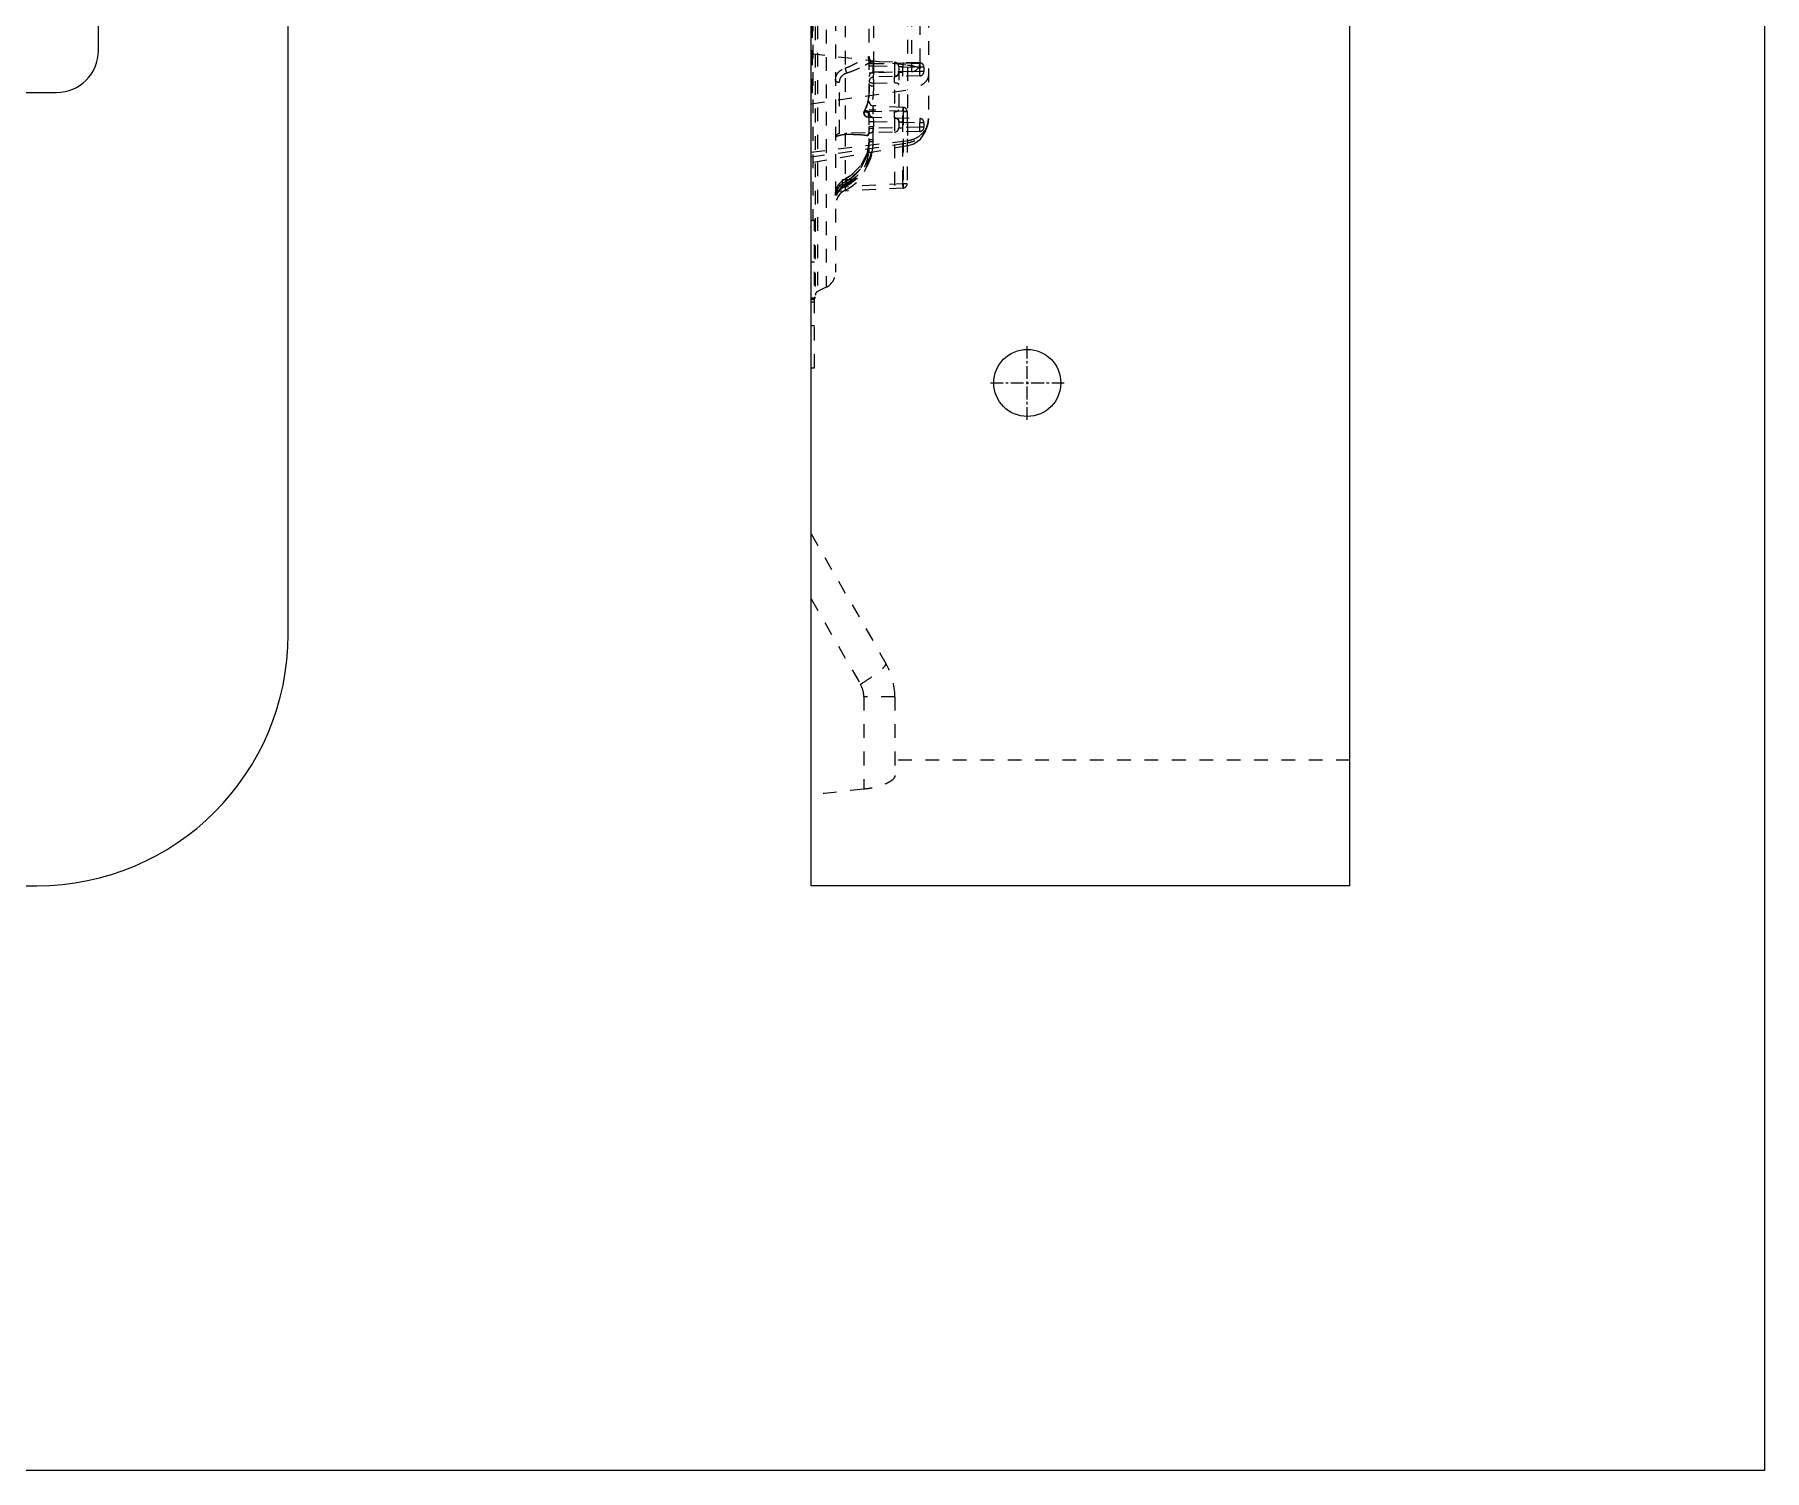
# Model space of a CAD drawing. Header units: millimetres. Extents: x 1815 to 2350, y 526 to 985.
# Drawn here: x 2143.7 to 2350.2, y 526.3 to 697.6 of the extents above; entities that cross this region are included whole.
import ezdxf

# ---------------------------------------------------------------- set-up
doc = ezdxf.new("R2010")
doc.units = ezdxf.units.MM
doc.header["$LTSCALE"] = 16.334999
doc.linetypes.add('CENTER', pattern=[0.6, 0.375, -0.075, 0.075, -0.075])
doc.linetypes.add('HIDDEN', pattern=[0.2, 0.1, -0.1])
doc.layers.get('0').update_dxf_attribs({"lineweight": 18})
doc.layers.add('DEFAULT_2', color=8, linetype='HIDDEN', lineweight=18)

msp = doc.modelspace()

# ---------------------------------------------------------------- linework, layer by layer
at = {"color": 7, "linetype": 'Continuous'}
for p, q in [((2236.396, 596.071), (2236.396, 941.071)), ((2300.696, 596.071), (2300.696, 941.071)), ((2173.998, 626.071), (2173.998, 911.071)), ((2151.367, 695.737), (2151.367, 706.467)), ((2115.568, 690.737), (2146.367, 690.737)), ((2049.705, 596.071), (2143.998, 596.071)), ((2300.696, 596.071), (2236.396, 596.071))]:
    msp.add_line(p, q, dxfattribs=at)
at = {"color": 1, "linetype": 'CENTER', "ltscale": 0.248791}
for p, q in [((2262.196, 651.671), (2262.196, 660.471)), ((2257.796, 656.071), (2266.596, 656.071))]:
    msp.add_line(p, q, dxfattribs=at)
msp.add_lwpolyline([(1814.53, 985.004), (2350.15, 985.004), (2350.15, 526.309), (1814.53, 526.309)], close=True)
msp.add_circle((2262.196, 656.071), 4)
at = {"color": 7, "linetype": 'Continuous'}
for centre, radius, end in [((2146.367, 695.737), 5, 0), ((2143.998, 626.071), 30, 360)]:
    msp.add_arc(centre, radius, 270, end, dxfattribs=at)
at = {"layer": 'DEFAULT_2', "color": 8, "linetype": 'HIDDEN'}
for p, q in [((2236.899, 878.286), (2236.899, 666.346)), ((2237.177, 875.144), (2237.177, 666.979)), ((2238.2, 874.632), (2238.2, 667.491)), ((2239.311, 872.854), (2239.311, 669.289)), ((2243.331, 683.619), (2243.331, 865.833)), ((2236.599, 863.032), (2236.599, 675.454)), ((2247.917, 719.886), (2247.917, 684.354)), ((2250.396, 716.469), (2250.396, 687.626)), ((2248.373, 713.311), (2248.373, 694.224)), ((2249.361, 712.307), (2249.361, 694.224)), ((2236.546, 690.737), (2236.546, 706.467)), ((2240.459, 705.516), (2240.459, 679.079)), ((2243.825, 702.149), (2243.825, 694.145)), ((2236.396, 695.737), (2236.546, 695.737)), ((2236.396, 695.395), (2247.917, 694.005)), ((2243.825, 694.145), (2243.331, 694.145)), ((2243.331, 693.894), (2243.833, 693.894)), ((2249.374, 694.252), (2243.695, 694.401)), ((2243.82, 694.397), (2243.833, 693.894)), ((2248.373, 694.224), (2243.825, 694.145)), ((2243.833, 693.894), (2249.361, 693.749)), ((2243.833, 693.894), (2243.833, 693.076)), ((2246.359, 694.331), (2246.346, 679.272)), ((2246.848, 693.828), (2246.848, 686.509)), ((2247.338, 693.803), (2246.858, 693.828)), ((2247.338, 693.168), (2247.338, 693.803)), ((2248.373, 694.224), (2249.361, 694.224)), ((2249.374, 694.252), (2249.361, 693.749)), ((2249.361, 693.221), (2249.361, 693.749)), ((2249.863, 693.749), (2249.374, 693.749)), ((2249.863, 693.749), (2249.863, 693.221)), ((2239.8, 685.835), (2239.8, 691.957)), ((2243.331, 693.076), (2243.833, 693.076)), ((2243.833, 693.076), (2243.82, 692.573)), ((2249.374, 692.719), (2243.82, 692.573)), ((2248.373, 693.219), (2243.825, 693.14)), ((2249.374, 693.221), (2243.833, 693.076)), ((2243.833, 691.847), (2246.346, 691.905)), ((2243.833, 691.847), (2243.833, 691.515)), ((2246.453, 692.646), (2246.393, 692.641)), ((2246.865, 693.143), (2246.941, 693.147)), ((2246.941, 693.147), (2247.338, 693.168)), ((2249.863, 693.221), (2249.361, 693.221)), ((2249.374, 692.719), (2249.361, 693.221)), ((2236.396, 689.37), (2247.917, 691.039)), ((2236.396, 690.737), (2236.546, 690.737)), ((2243.128, 689.461), (2242.767, 688.529)), ((2242.76, 688.457), (2242.766, 688.528)), ((2242.766, 688.528), (2242.767, 688.53)), ((2243.192, 687.781), (2249.374, 687.619)), ((2243.205, 688.505), (2246.346, 688.432)), ((2243.807, 688.637), (2243.331, 688.637)), ((2247.377, 688.952), (2243.807, 689.139)), ((2247.377, 688.45), (2243.807, 688.637)), ((2243.807, 684.859), (2243.807, 688.637)), ((2243.82, 687.764), (2243.833, 687.261)), ((2247.351, 688.458), (2246.346, 688.503)), ((2247.351, 688.45), (2247.377, 688.952)), ((2247.351, 688.458), (2247.377, 688.952)), ((2247.853, 688.45), (2247.351, 688.45)), ((2247.351, 679.828), (2247.351, 688.45)), ((2247.377, 688.45), (2247.377, 679.828)), ((2247.853, 688.45), (2247.853, 679.828)), ((2249.374, 687.619), (2249.361, 687.116)), ((2249.374, 686.086), (2239.809, 685.835)), ((2243.234, 685.768), (2243.224, 685.739)), ((2243.266, 685.888), (2243.234, 685.768)), ((2243.327, 686.46), (2243.321, 686.333)), ((2243.327, 686.46), (2243.829, 686.443)), ((2243.331, 687.261), (2243.833, 687.261)), ((2243.331, 686.684), (2243.833, 686.684)), ((2249.374, 686.588), (2243.829, 686.443)), ((2243.833, 687.261), (2249.361, 687.116)), ((2243.833, 687.261), (2243.833, 686.684)), ((2246.843, 687.3), (2246.848, 687.23)), ((2246.848, 686.509), (2247.237, 686.529)), ((2246.896, 687.193), (2246.865, 687.195)), ((2247.338, 687.17), (2246.896, 687.193)), ((2247.237, 686.529), (2247.338, 686.535)), ((2249.361, 686.588), (2249.361, 687.116)), ((2249.863, 686.588), (2249.361, 686.588)), ((2249.374, 686.086), (2249.361, 686.588)), ((2249.863, 687.116), (2249.374, 687.116)), ((2249.863, 687.116), (2249.863, 686.588)), ((2236.396, 683.622), (2247.917, 684.994)), ((2236.396, 683.037), (2247.917, 684.706)), ((2247.917, 684.354), (2236.396, 682.323)), ((2243.331, 684.859), (2243.062, 683.151)), ((2243.331, 685.134), (2243.807, 685.134)), ((2243.807, 684.859), (2243.331, 684.859)), ((2239.484, 679.382), (2239.335, 678.905)), ((2239.683, 679.731), (2239.484, 679.382)), ((2240.096, 680.171), (2239.683, 679.731)), ((2239.683, 679.731), (2239.687, 679.731)), ((2239.683, 679.731), (2239.683, 679.731)), ((2247.377, 679.326), (2239.787, 678.928)), ((2240.136, 679.866), (2239.952, 679.71)), ((2247.377, 679.828), (2240.069, 679.445)), ((2240.47, 680.406), (2240.096, 680.171)), ((2240.136, 679.866), (2240.137, 679.867)), ((2240.139, 680.353), (2241.437, 680.353)), ((2240.139, 679.535), (2240.139, 680.353)), ((2241.075, 680.437), (2240.458, 680.067)), ((2240.476, 680.409), (2240.485, 680.403)), ((2247.853, 679.828), (2247.351, 679.828)), ((2247.377, 679.326), (2247.351, 679.828)), ((2239.335, 678.905), (2239.311, 678.632)), ((2239.312, 678.467), (2239.311, 678.437)), ((2239.311, 678.432), (2239.311, 678.437)), ((2236.599, 675.454), (2236.396, 675.454)), ((2236.796, 657.88), (2236.796, 675.526)), ((2236.396, 670.508), (2236.796, 670.508)), ((2238.2, 667.491), (2237.177, 666.979)), ((2236.599, 666.193), (2236.396, 666.193)), ((2236.599, 666.046), (2236.396, 666.046)), ((2236.396, 665.762), (2236.796, 665.762)), ((2236.599, 666.046), (2236.599, 666.193)), ((2236.396, 662.914), (2236.796, 662.914)), ((2236.396, 657.879), (2236.796, 657.879)), ((2236.396, 638.071), (2245.324, 622.607)), ((2236.396, 630.313), (2242.288, 620.107)), ((2246.396, 618.607), (2242.69, 618.607)), ((2242.69, 618.607), (2242.69, 607.597)), ((2246.396, 618.607), (2246.396, 609.219)), ((2300.696, 611.071), (2246.396, 611.071))]:
    msp.add_line(p, q, dxfattribs=at)
for points in [[(2243.331, 691.678), (2243.291, 690.493), (2243.128, 689.461)], [(2246.768, 692.85), (2246.676, 692.748), (2246.566, 692.68), (2246.453, 692.646)], [(2246.848, 693.108), (2246.847, 693.071), (2246.824, 692.963), (2246.768, 692.85)], [(2246.393, 687.697), (2246.426, 687.695), (2246.528, 687.672), (2246.634, 687.62), (2246.733, 687.534), (2246.806, 687.422), (2246.843, 687.3)], [(2250.055, 686.06), (2250.37, 687.177), (2250.396, 687.627)], [(2243.224, 685.739), (2243.222, 685.735), (2243.263, 685.79), (2243.404, 685.891), (2243.59, 685.934)], [(2243.321, 686.333), (2243.298, 686.08), (2243.266, 685.888)], [(2247.917, 684.354), (2248.639, 684.589), (2249.448, 685.177), (2250.055, 686.06)], [(2243.331, 685.134), (2243.066, 683.458), (2242.305, 681.968), (2241.146, 680.816), (2240.476, 680.409)], [(2243.062, 683.151), (2242.274, 681.61), (2241.075, 680.437)], [(2239.634, 679.338), (2239.52, 679.148), (2239.434, 678.967), (2239.375, 678.803), (2239.339, 678.663)], [(2239.952, 679.71), (2239.778, 679.528), (2239.634, 679.338)], [(2239.339, 678.663), (2239.319, 678.552), (2239.312, 678.467)]]:
    msp.add_lwpolyline(points, dxfattribs=at)
for centre, radius, start, end in [((2243.833, 694.9), 0.503, 180, 268.5), ((2243.708, 694.892), 0.492, 236.56565, 245.4354), ((2352.628, 693.195), 108.808, 179.49998, 179.70231), ((2246.346, 693.828), 0.503, 0, 88.5), ((2248.356, 694.224), 1.005, 271, 0), ((2249.361, 693.749), 0.503, 0, 88.5), ((2243.833, 692.637), 0.503, 91, 180), ((2243.833, 692.071), 0.503, 91.5, 180), ((2246.361, 693.135), 0.502, 327.35059, 0.04746), ((2249.361, 693.221), 0.502, 271.5, 0), ((2243.833, 689.641), 0.503, 180, 267), ((2239.85, 690.059), 3.322, 331.15452, 332.25749), ((2239.618, 690.177), 3.582, 332.31081, 337.69871), ((2239.358, 690.287), 3.864, 337.65108, 339.36713), ((2243.833, 688.267), 0.503, 180, 268.5), ((2252.175, 689.081), 8.38, 181.31234, 183.03605), ((2247.351, 688.45), 0.503, 0, 87), ((2249.361, 687.116), 0.503, 0, 88.5), ((2239.813, 685.333), 0.502, 91.5, 180), ((2240.321, 635.451), 50.259, 89.61205, 89.84269), ((2241.681, 675.979), 9.7, 84.55911, 85.84363), ((2243.602, 685.442), 0.492, 106.48566, 138.95555), ((2239.769, 686.511), 3.557, 353.52867, 354.80655), ((2239.248, 686.558), 4.079, 354.81272, 355.99294), ((2238.248, 686.625), 5.082, 356.0194, 358.13714), ((2236.602, 686.684), 6.729, 358.09511, 0.00138), ((2236.745, 686.684), 7.088, 358.05344, 0.00113), ((2246.346, 686.509), 0.502, 271.5, 0), ((2246.354, 687.195), 0.511, 359.93687, 7.72945), ((2249.361, 686.588), 0.502, 271.5, 0), ((2247.915, 687.614), 2.48, 344.74842, 347.13246), ((2238.306, 684.167), 5.025, 295.37665, 0), ((2238.306, 683.619), 5.025, 295.37665, 0), ((2237.846, 685.136), 5.485, 344.52041, 359.98084), ((2237.715, 684.865), 6.092, 344.79556, 352.88059), ((2237.775, 684.859), 6.032, 352.87354, 359.40084), ((2237.866, 684.857), 5.941, 359.41557, 0.02022), ((2241.321, 677.811), 2.01, 115.37665, 180), ((2241.293, 678.345), 1.911, 121.84603, 127.14915), ((2241.336, 677.924), 2.007, 115.88695, 126.59685), ((2241.331, 678.256), 1.518, 115.16443, 127.38385), ((2238.09, 684.76), 5.258, 296.7849, 303.0542), ((2238.268, 684.243), 5.018, 295.8978, 309.17409), ((2238.141, 684.578), 5.561, 297.21949, 297.87739), ((2238.124, 684.608), 5.596, 297.87889, 300.04721), ((2238.097, 684.655), 5.649, 300.0491, 303.73779), ((2247.351, 679.828), 0.503, 273, 360), ((2241.321, 677.263), 2.01, 115.37665, 180), ((2239.813, 678.426), 0.503, 93, 180), ((2237.301, 669.288), 2.01, 296.56505, 0), ((2237.401, 666.53), 0.503, 116.56505, 180), ((2236.599, 666.346), 0.3, 270, 0), ((2238.396, 618.607), 8, 0, 30), ((2239.691, 618.607), 3, 359.99858, 30.00142)]:
    msp.add_arc(centre, radius, start, end, dxfattribs=at)
msp.add_ellipse((2311.037, 561.071), major_axis=(186.603, 0), ratio=0.2679492, start_param=1.9457937, end_param=1.9823132, dxfattribs=at)
for points, knots in [([(2239.311, 692.164), (2239.311, 692.327), (2239.355, 692.654), (2239.587, 693.096), (2239.97, 693.437), (2240.289, 693.58), (2240.459, 693.635)], [0, 0, 0, 0, 0.4912337, 0.9717316, 1.4706002, 2.00839, 2.00839, 2.00839, 2.00839]), ([(2240.459, 693.635), (2240.784, 693.749), (2241.381, 694.007), (2242.06, 694.383), (2242.519, 694.657), (2242.787, 694.813), (2242.994, 694.92), (2243.12, 694.963), (2243.171, 694.965)], [0, 0, 0, 0, 1.0339845, 1.9454683, 2.3265579, 2.6397784, 2.874388, 3.0291463, 3.0291463, 3.0291463, 3.0291463]), ([(2240.459, 693.635), (2240.471, 693.533), (2240.523, 693.334), (2240.607, 693.146), (2240.662, 693.061)], [0, 0, 0, 0, 0.30871851, 0.61267338, 0.61267338, 0.61267338, 0.61267338]), ([(2240.662, 693.061), (2241.075, 693.187), (2241.826, 693.479), (2242.54, 693.846), (2242.866, 694.022)], [0, 0, 0, 0, 1.2967881, 2.4085604, 2.4085604, 2.4085604, 2.4085604]), ([(2242.866, 694.022), (2242.896, 694.038), (2243.01, 694.1), (2243.123, 694.161), (2243.206, 694.205)], [0, 0, 0, 0, 0.10411006, 0.38637371, 0.38637371, 0.38637371, 0.38637371]), ([(2243.206, 694.205), (2243.218, 694.211), (2243.263, 694.235), (2243.309, 694.258), (2243.342, 694.275)], [0, 0, 0, 0, 0.04027487, 0.15309857, 0.15309857, 0.15309857, 0.15309857]), ([(2243.217, 694.96), (2243.246, 694.952), (2243.284, 694.943), (2243.331, 694.913), (2243.331, 694.9)], [0, 0, 0, 0, 0.09200552, 0.13368704, 0.13368704, 0.13368704, 0.13368704]), ([(2243.342, 694.275), (2243.355, 694.282), (2243.404, 694.306), (2243.453, 694.329), (2243.49, 694.345)], [0, 0, 0, 0, 0.04421466, 0.16297285, 0.16297285, 0.16297285, 0.16297285]), ([(2243.49, 694.345), (2243.51, 694.353), (2243.576, 694.379), (2243.646, 694.402), (2243.695, 694.401)], [0, 0, 0, 0, 0.06701894, 0.21413377, 0.21413377, 0.21413377, 0.21413377]), ([(2243.825, 693.14), (2243.823, 693.14), (2243.825, 693.15), (2243.822, 693.161), (2243.823, 693.188), (2243.821, 693.236), (2243.821, 693.321), (2243.821, 693.443), (2243.821, 693.594), (2243.822, 693.83), (2243.823, 694.016), (2243.825, 694.145)], [0, 0, 0, 0, 0.0050921, 0.0199688, 0.0442907, 0.0776852, 0.1701856, 0.2944513, 0.4467822, 0.6207678, 1.0053502, 1.0053502, 1.0053502, 1.0053502]), ([(2243.822, 693.76), (2243.822, 693.702), (2243.821, 693.521), (2243.82, 693.34), (2243.822, 693.217)], [0, 0, 0, 0, 0.17403954, 0.54316363, 0.54316363, 0.54316363, 0.54316363]), ([(2247.338, 694.305), (2247.341, 694.305), (2247.338, 694.285), (2247.343, 694.263), (2247.342, 694.214), (2247.343, 694.154), (2247.343, 694.078), (2247.341, 693.96), (2247.339, 693.867), (2247.338, 693.803)], [0, 0, 0, 0, 0.01009396, 0.03879327, 0.0852033, 0.1477366, 0.22393923, 0.31118784, 0.50339624, 0.50339624, 0.50339624, 0.50339624]), ([(2247.917, 694.005), (2248.258, 693.964), (2248.877, 693.854), (2249.583, 693.621), (2250.009, 693.375), (2250.266, 693.164), (2250.396, 692.95), (2250.396, 692.819)], [0, 0, 0, 0, 1.033913, 1.8857228, 2.2238707, 2.5013515, 2.8973493, 2.8973493, 2.8973493, 2.8973493]), ([(2248.373, 694.224), (2248.376, 694.096), (2248.378, 693.91), (2248.38, 693.673), (2248.381, 693.523), (2248.38, 693.4), (2248.38, 693.315), (2248.378, 693.266), (2248.377, 693.24), (2248.375, 693.229), (2248.375, 693.219), (2248.373, 693.219)], [0, 0, 0, 0, 0.3846289, 0.5584597, 0.7106986, 0.8356259, 0.9286242, 0.9618573, 0.9858513, 1.0004461, 1.0056105, 1.0056105, 1.0056105, 1.0056105]), ([(2249.374, 694.252), (2249.377, 694.252), (2249.375, 694.232), (2249.38, 694.21), (2249.379, 694.161), (2249.38, 694.1), (2249.379, 694.025), (2249.378, 693.906), (2249.376, 693.813), (2249.374, 693.749)], [0, 0, 0, 0, 0.01009854, 0.038812, 0.08524757, 0.14782607, 0.22404715, 0.31125209, 0.50339651, 0.50339651, 0.50339651, 0.50339651]), ([(2239.311, 692.164), (2239.311, 692.097), (2239.446, 692.01), (2239.617, 691.969), (2239.737, 691.958), (2239.8, 691.957)], [0, 0, 0, 0, 0.20607171, 0.37365859, 0.56520894, 0.56520894, 0.56520894, 0.56520894]), ([(2239.8, 691.957), (2239.8, 691.99), (2239.805, 692.121), (2239.829, 692.252), (2239.86, 692.345)], [0, 0, 0, 0, 0.1003312, 0.39395294, 0.39395294, 0.39395294, 0.39395294]), ([(2239.86, 692.345), (2239.917, 692.515), (2240.136, 692.838), (2240.48, 693.005), (2240.662, 693.061)], [0, 0, 0, 0, 0.5408703, 1.1155582, 1.1155582, 1.1155582, 1.1155582]), ([(2243.833, 691.515), (2243.833, 690.992), (2243.808, 689.955), (2243.48, 688.937), (2243.205, 688.505)], [0, 0, 0, 0, 1.5735752, 3.1151208, 3.1151208, 3.1151208, 3.1151208]), ([(2243.331, 691.678), (2243.331, 691.533), (2243.326, 690.93), (2243.293, 690.325), (2243.219, 689.874)], [0, 0, 0, 0, 0.4366149, 1.8093296, 1.8093296, 1.8093296, 1.8093296]), ([(2243.331, 692.071), (2243.331, 691.999), (2243.467, 691.903), (2243.646, 691.859), (2243.769, 691.847), (2243.833, 691.847)], [0, 0, 0, 0, 0.21949482, 0.39200014, 0.58772704, 0.58772704, 0.58772704, 0.58772704]), ([(2243.331, 691.695), (2243.331, 691.669), (2243.377, 691.607), (2243.49, 691.559), (2243.649, 691.523), (2243.769, 691.515), (2243.833, 691.515)], [0, 0, 0, 0, 0.07896422, 0.20299405, 0.3716571, 0.56509067, 0.56509067, 0.56509067, 0.56509067]), ([(2243.82, 692.573), (2243.819, 692.573), (2243.82, 692.565), (2243.818, 692.556), (2243.819, 692.534), (2243.818, 692.494), (2243.819, 692.426), (2243.821, 692.33), (2243.823, 692.216), (2243.827, 692.054), (2243.831, 691.929), (2243.833, 691.847)], [0, 0, 0, 0, 0.00417918, 0.01632654, 0.03622728, 0.06362997, 0.13928722, 0.23809167, 0.3539072, 0.47942241, 0.72667458, 0.72667458, 0.72667458, 0.72667458]), ([(2243.822, 693.217), (2243.822, 693.206), (2243.823, 693.188), (2243.822, 693.161), (2243.825, 693.15), (2243.823, 693.14), (2243.825, 693.14)], [0, 0, 0, 0, 0.033508248, 0.057913201, 0.072841671, 0.077953675, 0.077953675, 0.077953675, 0.077953675]), ([(2246.346, 691.905), (2246.351, 692.05), (2246.356, 692.289), (2246.363, 692.528), (2246.36, 692.623)], [0, 0, 0, 0, 0.43446337, 0.71765339, 0.71765339, 0.71765339, 0.71765339]), ([(2246.346, 691.905), (2246.41, 691.905), (2246.533, 691.893), (2246.714, 691.847), (2246.848, 691.747), (2246.848, 691.674)], [0, 0, 0, 0, 0.19566789, 0.36899446, 0.59233061, 0.59233061, 0.59233061, 0.59233061]), ([(2246.36, 692.623), (2246.485, 692.626), (2246.741, 692.729), (2246.848, 692.986), (2246.848, 693.108)], [0, 0, 0, 0, 0.38266704, 0.75619788, 0.75619788, 0.75619788, 0.75619788]), ([(2246.36, 692.623), (2246.36, 692.631), (2246.376, 692.641), (2246.388, 692.641), (2246.393, 692.641)], [0, 0, 0, 0, 0.025743885, 0.040356952, 0.040356952, 0.040356952, 0.040356952]), ([(2246.848, 693.108), (2246.848, 693.113), (2246.848, 693.125), (2246.857, 693.143), (2246.865, 693.143)], [0, 0, 0, 0, 0.01506242, 0.041944883, 0.041944883, 0.041944883, 0.041944883]), ([(2247.338, 692.665), (2247.341, 692.665), (2247.338, 692.685), (2247.343, 692.707), (2247.342, 692.757), (2247.343, 692.817), (2247.343, 692.892), (2247.341, 693.011), (2247.339, 693.104), (2247.338, 693.168)], [0, 0, 0, 0, 0.01009396, 0.03879327, 0.0852033, 0.1477366, 0.22393923, 0.31118783, 0.50339624, 0.50339624, 0.50339624, 0.50339624]), ([(2250.396, 692.818), (2250.396, 692.62), (2250.248, 692.178), (2249.707, 691.645), (2248.899, 691.243), (2248.262, 691.088), (2247.917, 691.039)], [0, 0, 0, 0, 0.5944192, 1.3284481, 2.2347247, 3.2843168, 3.2843168, 3.2843168, 3.2843168]), ([(2249.374, 692.719), (2249.377, 692.719), (2249.375, 692.739), (2249.38, 692.76), (2249.379, 692.81), (2249.38, 692.87), (2249.379, 692.946), (2249.378, 693.064), (2249.376, 693.157), (2249.374, 693.221)], [0, 0, 0, 0, 0.01009918, 0.03881382, 0.08525007, 0.14782947, 0.22405072, 0.31125412, 0.50339655, 0.50339655, 0.50339655, 0.50339655]), ([(2243.012, 687.819), (2242.908, 687.862), (2242.723, 688.028), (2242.69, 688.274), (2242.713, 688.385)], [0, 0, 0, 0, 0.34435572, 0.68969735, 0.68969735, 0.68969735, 0.68969735]), ([(2242.76, 688.457), (2242.892, 688.436), (2243.063, 688.406), (2243.246, 688.344), (2243.302, 688.314), (2243.317, 688.297)], [0, 0, 0, 0, 0.40130056, 0.51625808, 0.58547672, 0.58547672, 0.58547672, 0.58547672]), ([(2242.767, 688.529), (2242.794, 688.577), (2242.921, 688.592), (2243.063, 688.561), (2243.157, 688.527), (2243.205, 688.505)], [0, 0, 0, 0, 0.16876344, 0.30458475, 0.46525562, 0.46525562, 0.46525562, 0.46525562]), ([(2242.782, 688.052), (2242.796, 688.025), (2242.857, 687.923), (2242.957, 687.844), (2243.039, 687.812)], [0, 0, 0, 0, 0.09199359, 0.35899441, 0.35899441, 0.35899441, 0.35899441]), ([(2243.205, 688.505), (2243.202, 688.423), (2243.199, 688.299), (2243.195, 688.136), (2243.193, 688.023), (2243.191, 687.927), (2243.19, 687.86), (2243.191, 687.82), (2243.19, 687.798), (2243.192, 687.789), (2243.191, 687.781), (2243.192, 687.781)], [0, 0, 0, 0, 0.24693443, 0.37212031, 0.48756497, 0.58601128, 0.66137139, 0.68866234, 0.70848032, 0.720576, 0.72473593, 0.72473593, 0.72473593, 0.72473593]), ([(2243.807, 688.637), (2243.804, 688.701), (2243.799, 688.819), (2243.796, 688.96), (2243.797, 689.048), (2243.798, 689.097), (2243.802, 689.12), (2243.803, 689.139), (2243.807, 689.139)], [0, 0, 0, 0, 0.19281442, 0.35613514, 0.41820491, 0.46435291, 0.49319676, 0.50392069, 0.50392069, 0.50392069, 0.50392069]), ([(2246.346, 688.432), (2246.41, 688.432), (2246.533, 688.445), (2246.714, 688.491), (2246.848, 688.59), (2246.848, 688.664)], [0, 0, 0, 0, 0.19566827, 0.36899522, 0.59233068, 0.59233068, 0.59233068, 0.59233068]), ([(2246.36, 687.715), (2246.363, 687.809), (2246.356, 688.048), (2246.351, 688.288), (2246.346, 688.432)], [0, 0, 0, 0, 0.28309525, 0.71765377, 0.71765377, 0.71765377, 0.71765377]), ([(2246.393, 687.697), (2246.388, 687.697), (2246.376, 687.697), (2246.36, 687.707), (2246.36, 687.715)], [0, 0, 0, 0, 0.014651054, 0.040425629, 0.040425629, 0.040425629, 0.040425629]), ([(2246.36, 687.715), (2246.485, 687.711), (2246.741, 687.609), (2246.848, 687.352), (2246.848, 687.23)], [0, 0, 0, 0, 0.3826671, 0.756198, 0.756198, 0.756198, 0.756198]), ([(2246.393, 687.697), (2246.476, 687.695), (2246.644, 687.644), (2246.763, 687.516), (2246.803, 687.442)], [0, 0, 0, 0, 0.25000083, 0.50373304, 0.50373304, 0.50373304, 0.50373304]), ([(2247.338, 687.672), (2247.341, 687.672), (2247.338, 687.652), (2247.343, 687.63), (2247.342, 687.581), (2247.343, 687.521), (2247.343, 687.445), (2247.341, 687.327), (2247.339, 687.234), (2247.338, 687.17)], [0, 0, 0, 0, 0.01009398, 0.03879333, 0.08520338, 0.14773671, 0.22393934, 0.3111879, 0.50339624, 0.50339624, 0.50339624, 0.50339624]), ([(2247.351, 688.455), (2247.415, 688.455), (2247.582, 688.446), (2247.75, 688.449), (2247.853, 688.45)], [0, 0, 0, 0, 0.1922332, 0.50249237, 0.50249237, 0.50249237, 0.50249237]), ([(2247.377, 688.952), (2247.381, 688.952), (2247.382, 688.933), (2247.386, 688.909), (2247.387, 688.861), (2247.389, 688.771), (2247.385, 688.631), (2247.38, 688.514), (2247.377, 688.45)], [0, 0, 0, 0, 0.01098973, 0.03992765, 0.08638082, 0.14884752, 0.31198964, 0.50385277, 0.50385277, 0.50385277, 0.50385277]), ([(2247.917, 684.994), (2248.263, 685.036), (2248.932, 685.235), (2249.749, 685.847), (2250.279, 686.678), (2250.396, 687.315), (2250.396, 687.626)], [0, 0, 0, 0, 1.0489242, 2.0540656, 3.0126418, 3.9510001, 3.9510001, 3.9510001, 3.9510001]), ([(2250.396, 687.626), (2250.396, 687.284), (2250.281, 686.592), (2249.761, 685.676), (2248.946, 684.99), (2248.266, 684.756), (2247.917, 684.706)], [0, 0, 0, 0, 1.0307022, 2.0637315, 3.110657, 4.1719804, 4.1719804, 4.1719804, 4.1719804]), ([(2249.374, 687.619), (2249.377, 687.619), (2249.375, 687.599), (2249.38, 687.577), (2249.379, 687.528), (2249.38, 687.467), (2249.379, 687.392), (2249.378, 687.273), (2249.376, 687.18), (2249.374, 687.116)], [0, 0, 0, 0, 0.01009854, 0.038812, 0.08524757, 0.14782607, 0.22404715, 0.31125209, 0.50339651, 0.50339651, 0.50339651, 0.50339651]), ([(2239.611, 685.541), (2239.544, 685.519), (2239.441, 685.478), (2239.343, 685.41), (2239.322, 685.374)], [0, 0, 0, 0, 0.21116724, 0.33880966, 0.33880966, 0.33880966, 0.33880966]), ([(2240.134, 685.665), (2240.081, 685.656), (2239.905, 685.624), (2239.73, 685.582), (2239.611, 685.541)], [0, 0, 0, 0, 0.1592052, 0.5378754, 0.5378754, 0.5378754, 0.5378754]), ([(2240.459, 685.71), (2240.431, 685.707), (2240.322, 685.694), (2240.213, 685.678), (2240.134, 685.665)], [0, 0, 0, 0, 0.08700048, 0.32883159, 0.32883159, 0.32883159, 0.32883159]), ([(2240.459, 685.71), (2240.483, 685.751), (2240.537, 685.822), (2240.623, 685.857), (2240.662, 685.858)], [0, 0, 0, 0, 0.14274422, 0.26078384, 0.26078384, 0.26078384, 0.26078384]), ([(2241.668, 685.69), (2241.594, 685.693), (2241.259, 685.703), (2240.924, 685.708), (2240.662, 685.709)], [0, 0, 0, 0, 0.2202252, 1.0062237, 1.0062237, 1.0062237, 1.0062237]), ([(2242.384, 685.654), (2242.333, 685.657), (2242.095, 685.673), (2241.856, 685.684), (2241.668, 685.69)], [0, 0, 0, 0, 0.15318105, 0.71739726, 0.71739726, 0.71739726, 0.71739726]), ([(2242.799, 685.614), (2242.784, 685.616), (2242.718, 685.624), (2242.652, 685.631), (2242.601, 685.635)], [0, 0, 0, 0, 0.04596136, 0.19940173, 0.19940173, 0.19940173, 0.19940173]), ([(2243.121, 685.558), (2243.1, 685.563), (2242.994, 685.587), (2242.886, 685.603), (2242.799, 685.614)], [0, 0, 0, 0, 0.06479347, 0.32712574, 0.32712574, 0.32712574, 0.32712574]), ([(2243.151, 685.57), (2243.148, 685.568), (2243.14, 685.561), (2243.128, 685.556), (2243.121, 685.558)], [0, 0, 0, 0, 0.010486738, 0.033205674, 0.033205674, 0.033205674, 0.033205674]), ([(2243.303, 686.11), (2243.289, 685.988), (2243.263, 685.824), (2243.201, 685.647), (2243.169, 685.587), (2243.151, 685.57)], [0, 0, 0, 0, 0.36953425, 0.49181809, 0.5670543, 0.5670543, 0.5670543, 0.5670543]), ([(2243.829, 686.443), (2243.818, 686.319), (2243.781, 686.145), (2243.677, 685.985), (2243.616, 685.935), (2243.59, 685.934)], [0, 0, 0, 0, 0.37716976, 0.50868431, 0.5886384, 0.5886384, 0.5886384, 0.5886384]), ([(2246.865, 687.195), (2246.857, 687.195), (2246.848, 687.212), (2246.848, 687.225), (2246.848, 687.23)], [0, 0, 0, 0, 0.026846148, 0.041864716, 0.041864716, 0.041864716, 0.041864716]), ([(2247.338, 686.032), (2247.341, 686.032), (2247.338, 686.052), (2247.343, 686.074), (2247.342, 686.124), (2247.343, 686.184), (2247.343, 686.259), (2247.341, 686.378), (2247.339, 686.471), (2247.338, 686.535)], [0, 0, 0, 0, 0.01009396, 0.03879327, 0.0852033, 0.1477366, 0.22393923, 0.31118783, 0.50339624, 0.50339624, 0.50339624, 0.50339624]), ([(2249.374, 686.086), (2249.377, 686.086), (2249.375, 686.106), (2249.38, 686.127), (2249.379, 686.177), (2249.38, 686.237), (2249.379, 686.313), (2249.378, 686.431), (2249.376, 686.524), (2249.374, 686.588)], [0, 0, 0, 0, 0.01009918, 0.03881382, 0.08525007, 0.14782947, 0.22405072, 0.31125412, 0.50339655, 0.50339655, 0.50339655, 0.50339655]), ([(2250.308, 686.962), (2250.286, 686.881), (2250.18, 686.558), (2250.009, 686.258), (2249.851, 686.058)], [0, 0, 0, 0, 0.2523046, 1.0187128, 1.0187128, 1.0187128, 1.0187128]), ([(2243.132, 683.672), (2242.938, 682.977), (2242.264, 681.65), (2241.103, 680.712), (2240.459, 680.39)], [0, 0, 0, 0, 2.1778307, 4.350375, 4.350375, 4.350375, 4.350375]), ([(2240.66, 679.952), (2241.132, 680.194), (2242.018, 680.804), (2243.03, 682.058), (2243.664, 683.538), (2243.803, 684.604), (2243.807, 685.134)], [0, 0, 0, 0, 1.5933561, 3.1872735, 4.7819393, 6.3769685, 6.3769685, 6.3769685, 6.3769685]), ([(2240.974, 680.353), (2241.7, 680.836), (2242.916, 682.21), (2243.331, 683.984), (2243.331, 684.859)], [0, 0, 0, 0, 2.6381165, 5.2811801, 5.2811801, 5.2811801, 5.2811801]), ([(2243.594, 683.267), (2243.413, 682.603), (2242.82, 681.324), (2241.808, 680.339), (2241.235, 679.957)], [0, 0, 0, 0, 2.0742012, 4.1478306, 4.1478306, 4.1478306, 4.1478306]), ([(2239.311, 678.437), (2239.312, 678.52), (2239.348, 678.744), (2239.544, 679.273), (2239.87, 679.654), (2240.139, 679.856)], [0, 0, 0, 0, 0.2521286, 0.6764033, 1.6913565, 1.6913565, 1.6913565, 1.6913565]), ([(2239.345, 678.954), (2239.352, 678.987), (2239.384, 679.124), (2239.431, 679.258), (2239.475, 679.356)], [0, 0, 0, 0, 0.10176441, 0.42332216, 0.42332216, 0.42332216, 0.42332216]), ([(2240.069, 679.445), (2240.016, 679.482), (2239.94, 679.535), (2239.847, 679.603), (2239.791, 679.643), (2239.749, 679.676), (2239.713, 679.702), (2239.698, 679.719), (2239.681, 679.728), (2239.683, 679.731)], [0, 0, 0, 0, 0.19596266, 0.27872694, 0.34686362, 0.40020074, 0.4427366, 0.47131979, 0.48221141, 0.48221141, 0.48221141, 0.48221141]), ([(2239.776, 679.029), (2239.774, 679.107), (2239.864, 679.274), (2239.99, 679.391), (2240.069, 679.445)], [0, 0, 0, 0, 0.23585936, 0.52483528, 0.52483528, 0.52483528, 0.52483528]), ([(2240, 679.237), (2239.972, 679.215), (2239.89, 679.145), (2239.816, 679.057), (2239.792, 678.988)], [0, 0, 0, 0, 0.10625731, 0.32799636, 0.32799636, 0.32799636, 0.32799636]), ([(2240.181, 679.355), (2240.164, 679.345), (2240.102, 679.309), (2240.042, 679.269), (2240, 679.237)], [0, 0, 0, 0, 0.05663056, 0.21583359, 0.21583359, 0.21583359, 0.21583359]), ([(2240.144, 679.83), (2240.142, 679.834), (2240.137, 679.844), (2240.129, 679.862), (2240.136, 679.866)], [0, 0, 0, 0, 0.01559338, 0.039237635, 0.039237635, 0.039237635, 0.039237635]), ([(2240.408, 679.462), (2240.353, 679.535), (2240.265, 679.658), (2240.173, 679.778), (2240.144, 679.83)], [0, 0, 0, 0, 0.27430345, 0.45261985, 0.45261985, 0.45261985, 0.45261985]), ([(2240.408, 679.462), (2240.388, 679.454), (2240.311, 679.422), (2240.235, 679.385), (2240.181, 679.355)], [0, 0, 0, 0, 0.06481032, 0.25177783, 0.25177783, 0.25177783, 0.25177783]), ([(2240.449, 680.028), (2240.447, 680.032), (2240.445, 680.039), (2240.438, 680.06), (2240.443, 680.058)], [0, 0, 0, 0, 0.015071531, 0.032458295, 0.032458295, 0.032458295, 0.032458295]), ([(2240.643, 679.61), (2240.599, 679.698), (2240.532, 679.836), (2240.467, 679.975), (2240.449, 680.028)], [0, 0, 0, 0, 0.29390994, 0.46057225, 0.46057225, 0.46057225, 0.46057225]), ([(2240.676, 679.961), (2240.646, 680.02), (2240.605, 680.105), (2240.555, 680.211), (2240.525, 680.275), (2240.504, 680.325), (2240.486, 680.367), (2240.48, 680.389), (2240.473, 680.408), (2240.476, 680.409)], [0, 0, 0, 0, 0.19962242, 0.28423273, 0.35347345, 0.40870186, 0.45226624, 0.48176863, 0.49314402, 0.49314402, 0.49314402, 0.49314402]), ([(2247.377, 679.828), (2247.38, 679.764), (2247.385, 679.646), (2247.389, 679.506), (2247.387, 679.417), (2247.386, 679.368), (2247.382, 679.345), (2247.381, 679.326), (2247.377, 679.326)], [0, 0, 0, 0, 0.19186314, 0.35500527, 0.41747197, 0.46392512, 0.49286304, 0.50385277, 0.50385277, 0.50385277, 0.50385277]), ([(2247.387, 679.393), (2247.386, 679.377), (2247.382, 679.361), (2247.383, 679.326), (2247.377, 679.326)], [0, 0, 0, 0, 0.051070991, 0.069820855, 0.069820855, 0.069820855, 0.069820855]), ([(2239.776, 679.029), (2239.717, 679.026), (2239.599, 678.999), (2239.402, 678.897), (2239.312, 678.733), (2239.311, 678.632)], [0, 0, 0, 0, 0.18003869, 0.36096526, 0.66841368, 0.66841368, 0.66841368, 0.66841368]), ([(2239.311, 678.63), (2239.311, 678.655), (2239.314, 678.763), (2239.328, 678.872), (2239.345, 678.954)], [0, 0, 0, 0, 0.07416421, 0.32628433, 0.32628433, 0.32628433, 0.32628433]), ([(2239.786, 678.931), (2239.688, 678.925), (2239.501, 678.858), (2239.382, 678.703), (2239.348, 678.622)], [0, 0, 0, 0, 0.29667895, 0.56272959, 0.56272959, 0.56272959, 0.56272959]), ([(2239.787, 678.928), (2239.784, 678.928), (2239.782, 678.941), (2239.779, 678.957), (2239.777, 678.99), (2239.777, 679.015), (2239.776, 679.029)], [0, 0, 0, 0, 0.00758238, 0.02737843, 0.05939158, 0.10306959, 0.10306959, 0.10306959, 0.10306959]), ([(2239.792, 678.988), (2239.787, 678.974), (2239.783, 678.96), (2239.782, 678.928), (2239.787, 678.928)], [0, 0, 0, 0, 0.046286256, 0.062736356, 0.062736356, 0.062736356, 0.062736356]), ([(2242.288, 620.107), (2242.727, 620.379), (2243.51, 620.888), (2244.394, 621.532), (2244.921, 621.987), (2245.148, 622.216), (2245.267, 622.376), (2245.327, 622.479), (2245.346, 622.569), (2245.324, 622.607)], [0, 0, 0, 0, 1.5486208, 2.8049584, 3.2802093, 3.6380805, 3.7711683, 3.8744713, 4.006093, 4.006093, 4.006093, 4.006093]), ([(2246.396, 609.219), (2246.396, 609.038), (2246.18, 608.752), (2245.798, 608.479), (2245.359, 608.247), (2244.817, 608.035), (2243.925, 607.773), (2243.198, 607.65), (2242.69, 607.597)], [0, 0, 0, 0, 0.5427278, 0.9434877, 1.4385798, 2.0249664, 2.6948994, 4.2319707, 4.2319707, 4.2319707, 4.2319707])]:
    msp.add_open_spline(points, degree=3, knots=knots, dxfattribs=at)
for points in [[(2243.171, 694.965), (2243.187, 694.965), (2243.202, 694.964), (2243.217, 694.96)], [(2243.217, 694.96), (2243.203, 694.835), (2243.24, 694.696), (2243.316, 694.596)], [(2243.316, 694.596), (2243.35, 694.552), (2243.391, 694.513), (2243.437, 694.482)], [(2243.504, 694.445), (2243.563, 694.418), (2243.63, 694.402), (2243.695, 694.401)], [(2246.393, 692.641), (2246.467, 692.643), (2246.543, 692.664), (2246.609, 692.699)], [(2246.609, 692.699), (2246.679, 692.738), (2246.741, 692.797), (2246.784, 692.864)], [(2243.219, 689.874), (2243.193, 689.71), (2243.16, 689.547), (2243.119, 689.387)], [(2242.713, 688.385), (2242.723, 688.434), (2242.742, 688.482), (2242.766, 688.527)], [(2242.76, 688.457), (2242.737, 688.392), (2242.727, 688.322), (2242.731, 688.254)], [(2242.731, 688.254), (2242.734, 688.185), (2242.752, 688.115), (2242.782, 688.052)], [(2243.119, 689.387), (2243.079, 689.231), (2243.031, 689.076), (2242.975, 688.926)], [(2243.192, 687.781), (2243.131, 687.782), (2243.069, 687.796), (2243.012, 687.819)], [(2243.317, 688.297), (2243.325, 688.288), (2243.331, 688.278), (2243.331, 688.267)], [(2246.803, 687.442), (2246.833, 687.387), (2246.852, 687.326), (2246.861, 687.264)], [(2250.396, 687.626), (2250.396, 687.437), (2250.375, 687.246), (2250.333, 687.062)], [(2239.322, 685.374), (2239.315, 685.361), (2239.311, 685.347), (2239.311, 685.333)], [(2243.121, 685.558), (2243.14, 685.633), (2243.178, 685.705), (2243.229, 685.764)], [(2243.462, 685.914), (2243.503, 685.926), (2243.547, 685.933), (2243.59, 685.934)], [(2249.851, 686.058), (2249.735, 685.91), (2249.603, 685.775), (2249.459, 685.654)], [(2239.475, 679.356), (2239.533, 679.487), (2239.605, 679.613), (2239.687, 679.731)], [(2239.687, 679.731), (2239.882, 680.007), (2240.155, 680.242), (2240.459, 680.39)], [(2240.069, 679.445), (2240.218, 679.658), (2240.427, 679.839), (2240.66, 679.952)], [(2240.285, 679.969), (2240.341, 680.004), (2240.4, 680.036), (2240.459, 680.066)], [(2239.348, 678.622), (2239.324, 678.562), (2239.311, 678.496), (2239.311, 678.432)], [(2236.599, 675.454), (2236.669, 675.454), (2236.743, 675.481), (2236.796, 675.526)], [(2236.599, 675.454), (2236.633, 675.454), (2236.668, 675.46), (2236.701, 675.471)], [(2236.701, 675.471), (2236.735, 675.484), (2236.768, 675.503), (2236.796, 675.526)], [(2236.599, 666.193), (2236.669, 666.193), (2236.744, 666.221), (2236.796, 666.268)], [(2236.599, 666.193), (2236.633, 666.193), (2236.668, 666.199), (2236.701, 666.211)], [(2236.701, 666.211), (2236.735, 666.224), (2236.768, 666.243), (2236.796, 666.268)]]:
    msp.add_open_spline(points, degree=3, dxfattribs=at)

doc.saveas('drawing.dxf')
